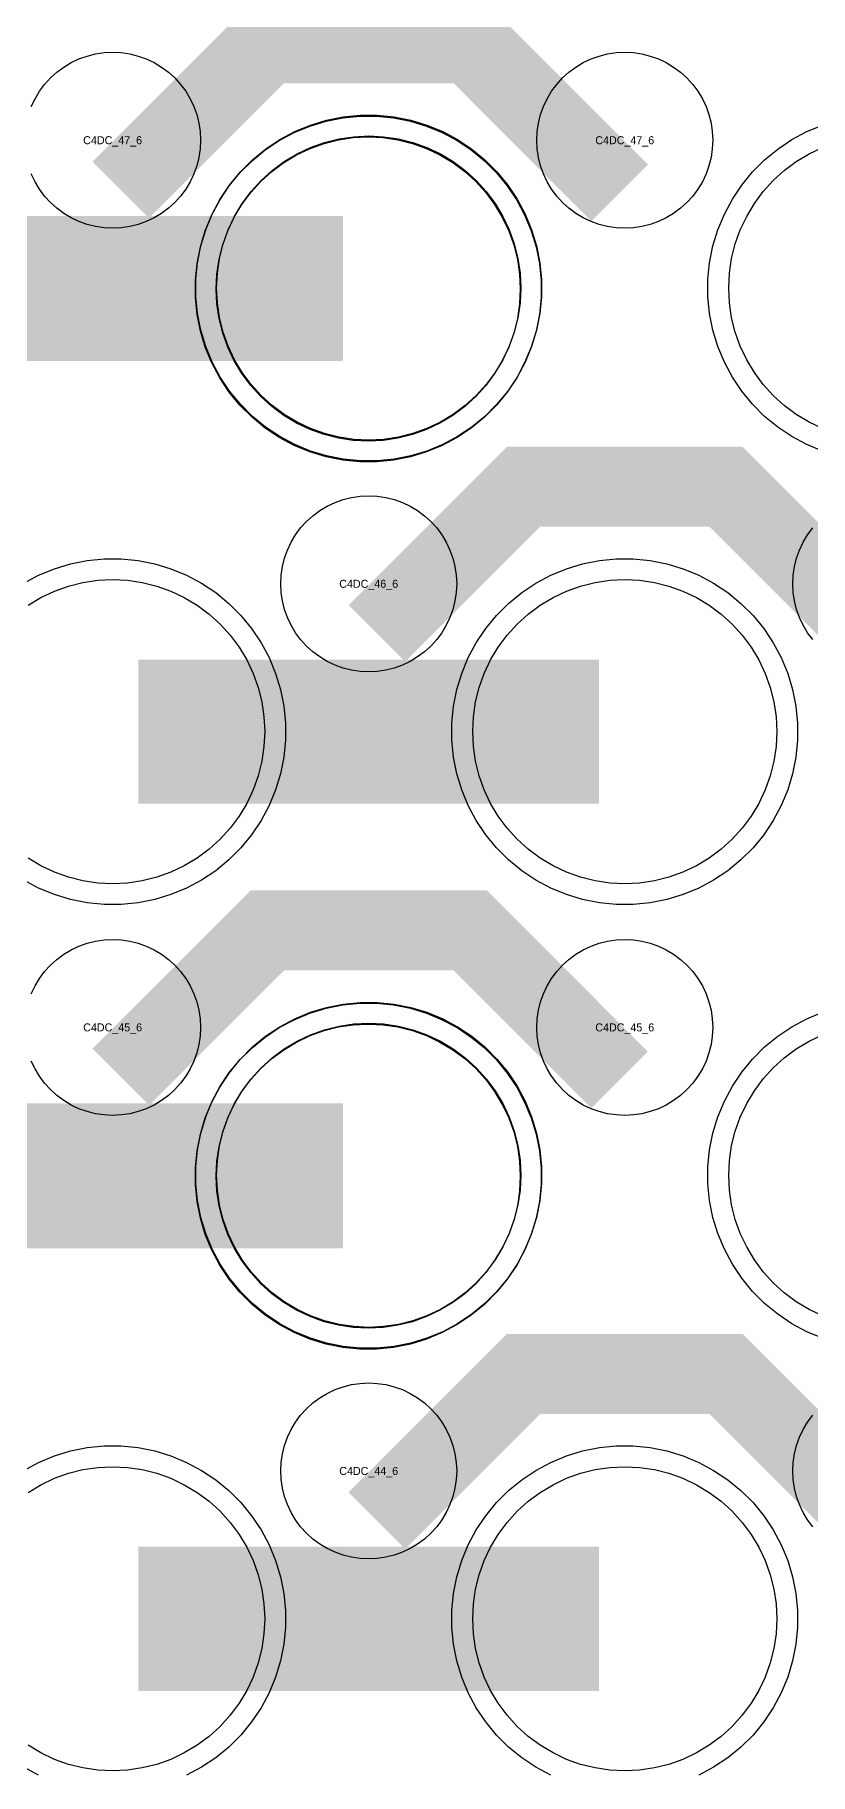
# Model space of a CAD drawing. Extents: x -11880 to 11880, y -14992 to 14992.
# Drawn here: x -10104 to -9862, y -8791 to -8248 of the extents above; entities that cross this region are included whole.
import ezdxf
from ezdxf.enums import TextEntityAlignment as Align

# ---------------------------------------------------------------- set-up
doc = ezdxf.new("R2010")
doc.units = 0
doc.header["$MEASUREMENT"] = 0
for name, color, linetype in [('GDS_775_DT_237', 138, 'CONTINUOUS'), ('RDL1_FS', 34, 'CONTINUOUS'), ('RDL_BS', 160, 'CONTINUOUS')]:
    doc.layers.add(name, color=color, linetype=linetype)

msp = doc.modelspace()

# ---------------------------------------------------------------- linework, layer by layer
at = {"layer": 'RDL1_FS', "color": 241, "true_color": 0xf7abae}
for points in [[(-10000.149, -8374.846), (-10004.806, -8374.617), (-10009.417, -8373.933), (-10013.94, -8372.801), (-10018.33, -8371.229), (-10022.544, -8369.237), (-10026.544, -8366.839), (-10030.289, -8364.061), (-10033.743, -8360.931), (-10036.873, -8357.477), (-10039.651, -8353.732), (-10042.049, -8349.732), (-10044.041, -8345.518), (-10045.613, -8341.128), (-10046.745, -8336.605), (-10047.429, -8331.994), (-10047.658, -8327.337), (-10047.429, -8322.68), (-10046.745, -8318.069), (-10045.613, -8313.546), (-10044.041, -8309.156), (-10042.049, -8304.942), (-10039.651, -8300.942), (-10036.873, -8297.197), (-10033.743, -8293.743), (-10030.289, -8290.613), (-10026.544, -8287.835), (-10022.544, -8285.437), (-10018.33, -8283.445), (-10013.94, -8281.873), (-10009.417, -8280.741), (-10004.806, -8280.057), (-10000.149, -8279.828), (-9995.492, -8280.057), (-9990.881, -8280.741), (-9986.358, -8281.873), (-9981.968, -8283.445), (-9977.754, -8285.437), (-9973.754, -8287.835), (-9970.009, -8290.613), (-9966.555, -8293.743), (-9963.425, -8297.197), (-9960.647, -8300.942), (-9958.249, -8304.942), (-9956.257, -8309.156), (-9954.685, -8313.546), (-9953.553, -8318.069), (-9952.869, -8322.68), (-9952.64, -8327.337), (-9952.869, -8331.994), (-9953.553, -8336.605), (-9954.685, -8341.128), (-9956.257, -8345.518), (-9958.249, -8349.732), (-9960.647, -8353.732), (-9963.425, -8357.477), (-9966.555, -8360.931), (-9970.009, -8364.061), (-9973.754, -8366.839), (-9977.754, -8369.237), (-9981.968, -8371.229), (-9986.358, -8372.801), (-9990.881, -8373.933), (-9995.492, -8374.617)], [(-10000.149, -8651.971), (-10004.806, -8651.742), (-10009.417, -8651.058), (-10013.94, -8649.926), (-10018.33, -8648.354), (-10022.544, -8646.362), (-10026.544, -8643.964), (-10030.289, -8641.186), (-10033.743, -8638.056), (-10036.873, -8634.602), (-10039.651, -8630.857), (-10042.049, -8626.857), (-10044.041, -8622.643), (-10045.613, -8618.253), (-10046.745, -8613.73), (-10047.429, -8609.119), (-10047.658, -8604.462), (-10047.429, -8599.805), (-10046.745, -8595.194), (-10045.613, -8590.671), (-10044.041, -8586.281), (-10042.049, -8582.067), (-10039.651, -8578.067), (-10036.873, -8574.322), (-10033.743, -8570.868), (-10030.289, -8567.738), (-10026.544, -8564.96), (-10022.544, -8562.562), (-10018.33, -8560.57), (-10013.94, -8558.998), (-10009.417, -8557.866), (-10004.806, -8557.182), (-10000.149, -8556.953), (-9995.492, -8557.182), (-9990.881, -8557.866), (-9986.358, -8558.998), (-9981.968, -8560.57), (-9977.754, -8562.562), (-9973.754, -8564.96), (-9970.009, -8567.738), (-9966.555, -8570.868), (-9963.425, -8574.322), (-9960.647, -8578.067), (-9958.249, -8582.067), (-9956.257, -8586.281), (-9954.685, -8590.671), (-9953.553, -8595.194), (-9952.869, -8599.805), (-9952.64, -8604.462), (-9952.869, -8609.119), (-9953.553, -8613.73), (-9954.685, -8618.253), (-9956.257, -8622.643), (-9958.249, -8626.857), (-9960.647, -8630.857), (-9963.425, -8634.602), (-9966.555, -8638.056), (-9970.009, -8641.186), (-9973.754, -8643.964), (-9977.754, -8646.362), (-9981.968, -8648.354), (-9986.358, -8649.926), (-9990.881, -8651.058), (-9995.492, -8651.742)]]:
    msp.add_lwpolyline(points, close=True, dxfattribs=at)
at = {"layer": 'RDL1_FS'}
for points in [[(-10000, -8374.564), (-10004.657, -8374.335), (-10009.268, -8373.651), (-10013.791, -8372.519), (-10018.181, -8370.947), (-10022.395, -8368.955), (-10026.395, -8366.557), (-10030.14, -8363.779), (-10033.594, -8360.649), (-10036.724, -8357.195), (-10039.502, -8353.45), (-10041.9, -8349.45), (-10043.892, -8345.236), (-10045.464, -8340.846), (-10046.596, -8336.323), (-10047.28, -8331.712), (-10047.509, -8327.055), (-10047.28, -8322.398), (-10046.596, -8317.787), (-10045.464, -8313.264), (-10043.892, -8308.874), (-10041.9, -8304.66), (-10039.502, -8300.66), (-10036.724, -8296.915), (-10033.594, -8293.461), (-10030.14, -8290.331), (-10026.395, -8287.553), (-10022.395, -8285.155), (-10018.181, -8283.163), (-10013.791, -8281.591), (-10009.268, -8280.459), (-10004.657, -8279.775), (-10000, -8279.546), (-9995.343, -8279.775), (-9990.732, -8280.459), (-9986.209, -8281.591), (-9981.819, -8283.163), (-9977.605, -8285.155), (-9973.605, -8287.553), (-9969.86, -8290.331), (-9966.406, -8293.461), (-9963.276, -8296.915), (-9960.498, -8300.66), (-9958.1, -8304.66), (-9956.108, -8308.874), (-9954.536, -8313.264), (-9953.404, -8317.787), (-9952.72, -8322.398), (-9952.491, -8327.055), (-9952.72, -8331.712), (-9953.404, -8336.323), (-9954.536, -8340.846), (-9956.108, -8345.236), (-9958.1, -8349.45), (-9960.498, -8353.45), (-9963.276, -8357.195), (-9966.406, -8360.649), (-9969.86, -8363.779), (-9973.605, -8366.557), (-9977.605, -8368.955), (-9981.819, -8370.947), (-9986.209, -8372.519), (-9990.732, -8373.651), (-9995.343, -8374.335)], [(-9920, -8513.124), (-9924.657, -8512.895), (-9929.268, -8512.211), (-9933.791, -8511.079), (-9938.181, -8509.507), (-9942.395, -8507.515), (-9946.395, -8505.117), (-9950.14, -8502.339), (-9953.594, -8499.209), (-9956.724, -8495.755), (-9959.502, -8492.01), (-9961.9, -8488.01), (-9963.892, -8483.796), (-9965.464, -8479.406), (-9966.596, -8474.883), (-9967.28, -8470.272), (-9967.509, -8465.615), (-9967.28, -8460.958), (-9966.596, -8456.347), (-9965.464, -8451.824), (-9963.892, -8447.434), (-9961.9, -8443.22), (-9959.502, -8439.22), (-9956.724, -8435.475), (-9953.594, -8432.021), (-9950.14, -8428.891), (-9946.395, -8426.113), (-9942.395, -8423.715), (-9938.181, -8421.723), (-9933.791, -8420.151), (-9929.268, -8419.019), (-9924.657, -8418.335), (-9920, -8418.106), (-9915.343, -8418.335), (-9910.732, -8419.019), (-9906.209, -8420.151), (-9901.819, -8421.723), (-9897.605, -8423.715), (-9893.605, -8426.113), (-9889.86, -8428.891), (-9886.406, -8432.021), (-9883.276, -8435.475), (-9880.498, -8439.22), (-9878.1, -8443.22), (-9876.108, -8447.434), (-9874.536, -8451.824), (-9873.404, -8456.347), (-9872.72, -8460.958), (-9872.491, -8465.615), (-9872.72, -8470.272), (-9873.404, -8474.883), (-9874.536, -8479.406), (-9876.108, -8483.796), (-9878.1, -8488.01), (-9880.498, -8492.01), (-9883.276, -8495.755), (-9886.406, -8499.209), (-9889.86, -8502.339), (-9893.605, -8505.117), (-9897.605, -8507.515), (-9901.819, -8509.507), (-9906.209, -8511.079), (-9910.732, -8512.211), (-9915.343, -8512.895)], [(-10000, -8651.689), (-10004.657, -8651.46), (-10009.268, -8650.776), (-10013.791, -8649.644), (-10018.181, -8648.072), (-10022.395, -8646.08), (-10026.395, -8643.682), (-10030.14, -8640.904), (-10033.594, -8637.774), (-10036.724, -8634.32), (-10039.502, -8630.575), (-10041.9, -8626.575), (-10043.892, -8622.361), (-10045.464, -8617.971), (-10046.596, -8613.448), (-10047.28, -8608.837), (-10047.509, -8604.18), (-10047.28, -8599.523), (-10046.596, -8594.912), (-10045.464, -8590.389), (-10043.892, -8585.999), (-10041.9, -8581.785), (-10039.502, -8577.785), (-10036.724, -8574.04), (-10033.594, -8570.586), (-10030.14, -8567.456), (-10026.395, -8564.678), (-10022.395, -8562.28), (-10018.181, -8560.288), (-10013.791, -8558.716), (-10009.268, -8557.584), (-10004.657, -8556.9), (-10000, -8556.671), (-9995.343, -8556.9), (-9990.732, -8557.584), (-9986.209, -8558.716), (-9981.819, -8560.288), (-9977.605, -8562.28), (-9973.605, -8564.678), (-9969.86, -8567.456), (-9966.406, -8570.586), (-9963.276, -8574.04), (-9960.498, -8577.785), (-9958.1, -8581.785), (-9956.108, -8585.999), (-9954.536, -8590.389), (-9953.404, -8594.912), (-9952.72, -8599.523), (-9952.491, -8604.18), (-9952.72, -8608.837), (-9953.404, -8613.448), (-9954.536, -8617.971), (-9956.108, -8622.361), (-9958.1, -8626.575), (-9960.498, -8630.575), (-9963.276, -8634.32), (-9966.406, -8637.774), (-9969.86, -8640.904), (-9973.605, -8643.682), (-9977.605, -8646.08), (-9981.819, -8648.072), (-9986.209, -8649.644), (-9990.732, -8650.776), (-9995.343, -8651.46)], [(-9920, -8790.254), (-9924.657, -8790.025), (-9929.268, -8789.341), (-9933.791, -8788.209), (-9938.181, -8786.637), (-9942.395, -8784.645), (-9946.395, -8782.247), (-9950.14, -8779.469), (-9953.594, -8776.339), (-9956.724, -8772.885), (-9959.502, -8769.14), (-9961.9, -8765.14), (-9963.892, -8760.926), (-9965.464, -8756.536), (-9966.596, -8752.013), (-9967.28, -8747.402), (-9967.509, -8742.745), (-9967.28, -8738.088), (-9966.596, -8733.477), (-9965.464, -8728.954), (-9963.892, -8724.564), (-9961.9, -8720.35), (-9959.502, -8716.35), (-9956.724, -8712.605), (-9953.594, -8709.151), (-9950.14, -8706.021), (-9946.395, -8703.243), (-9942.395, -8700.845), (-9938.181, -8698.853), (-9933.791, -8697.281), (-9929.268, -8696.149), (-9924.657, -8695.465), (-9920, -8695.236), (-9915.343, -8695.465), (-9910.732, -8696.149), (-9906.209, -8697.281), (-9901.819, -8698.853), (-9897.605, -8700.845), (-9893.605, -8703.243), (-9889.86, -8706.021), (-9886.406, -8709.151), (-9883.276, -8712.605), (-9880.498, -8716.35), (-9878.1, -8720.35), (-9876.108, -8724.564), (-9874.536, -8728.954), (-9873.404, -8733.477), (-9872.72, -8738.088), (-9872.491, -8742.745), (-9872.72, -8747.402), (-9873.404, -8752.013), (-9874.536, -8756.536), (-9876.108, -8760.926), (-9878.1, -8765.14), (-9880.498, -8769.14), (-9883.276, -8772.885), (-9886.406, -8776.339), (-9889.86, -8779.469), (-9893.605, -8782.247), (-9897.605, -8784.645), (-9901.819, -8786.637), (-9906.209, -8788.209), (-9910.732, -8789.341), (-9915.343, -8790.025)]]:
    msp.add_lwpolyline(points, close=True, dxfattribs=at)
for points in [[(-9858.181, -8370.947), (-9862.395, -8368.955), (-9866.395, -8366.557), (-9870.14, -8363.779), (-9873.594, -8360.649), (-9876.724, -8357.195), (-9879.502, -8353.45), (-9881.9, -8349.45), (-9883.892, -8345.236), (-9885.464, -8340.846), (-9886.596, -8336.323), (-9887.28, -8331.712), (-9887.509, -8327.055), (-9887.28, -8322.398), (-9886.596, -8317.787), (-9885.464, -8313.264), (-9883.892, -8308.874), (-9881.9, -8304.66), (-9879.502, -8300.66), (-9876.724, -8296.915), (-9873.594, -8293.461), (-9870.14, -8290.331), (-9866.395, -8287.553), (-9862.395, -8285.155), (-9858.181, -8283.163)], [(-10106.395, -8426.113), (-10102.395, -8423.715), (-10098.181, -8421.723), (-10093.791, -8420.151), (-10089.268, -8419.019), (-10084.657, -8418.335), (-10080, -8418.106), (-10075.343, -8418.335), (-10070.732, -8419.019), (-10066.209, -8420.151), (-10061.819, -8421.723), (-10057.605, -8423.715), (-10053.605, -8426.113), (-10049.86, -8428.891), (-10046.406, -8432.021), (-10043.276, -8435.475), (-10040.498, -8439.22), (-10038.1, -8443.22), (-10036.108, -8447.434), (-10034.536, -8451.824), (-10033.404, -8456.347), (-10032.72, -8460.958), (-10032.491, -8465.615), (-10032.72, -8470.272), (-10033.404, -8474.883), (-10034.536, -8479.406), (-10036.108, -8483.796), (-10038.1, -8488.01), (-10040.498, -8492.01), (-10043.276, -8495.755), (-10046.406, -8499.209), (-10049.86, -8502.339), (-10053.605, -8505.117), (-10057.605, -8507.515), (-10061.819, -8509.507), (-10066.209, -8511.079), (-10070.732, -8512.211), (-10075.343, -8512.895), (-10080, -8513.124), (-10084.657, -8512.895), (-10089.268, -8512.211), (-10093.791, -8511.079), (-10098.181, -8509.507), (-10102.395, -8507.515), (-10106.395, -8505.117)], [(-9858.181, -8648.072), (-9862.395, -8646.08), (-9866.395, -8643.682), (-9870.14, -8640.904), (-9873.594, -8637.774), (-9876.724, -8634.32), (-9879.502, -8630.575), (-9881.9, -8626.575), (-9883.892, -8622.361), (-9885.464, -8617.971), (-9886.596, -8613.448), (-9887.28, -8608.837), (-9887.509, -8604.18), (-9887.28, -8599.523), (-9886.596, -8594.912), (-9885.464, -8590.389), (-9883.892, -8585.999), (-9881.9, -8581.785), (-9879.502, -8577.785), (-9876.724, -8574.04), (-9873.594, -8570.586), (-9870.14, -8567.456), (-9866.395, -8564.678), (-9862.395, -8562.28), (-9858.181, -8560.288)], [(-10106.395, -8703.243), (-10102.395, -8700.845), (-10098.181, -8698.853), (-10093.791, -8697.281), (-10089.268, -8696.149), (-10084.657, -8695.465), (-10080, -8695.236), (-10075.343, -8695.465), (-10070.732, -8696.149), (-10066.209, -8697.281), (-10061.819, -8698.853), (-10057.605, -8700.845), (-10053.605, -8703.243), (-10049.86, -8706.021), (-10046.406, -8709.151), (-10043.276, -8712.605), (-10040.498, -8716.35), (-10038.1, -8720.35), (-10036.108, -8724.564), (-10034.536, -8728.954), (-10033.404, -8733.477), (-10032.72, -8738.088), (-10032.491, -8742.745), (-10032.72, -8747.402), (-10033.404, -8752.013), (-10034.536, -8756.536), (-10036.108, -8760.926), (-10038.1, -8765.14), (-10040.498, -8769.14), (-10043.276, -8772.885), (-10046.406, -8776.339), (-10049.86, -8779.469), (-10053.605, -8782.247), (-10057.605, -8784.645), (-10061.819, -8786.637), (-10066.209, -8788.209), (-10070.732, -8789.341), (-10075.343, -8790.025), (-10080, -8790.254), (-10084.657, -8790.025), (-10089.268, -8789.341), (-10093.791, -8788.209), (-10098.181, -8786.637), (-10102.395, -8784.645), (-10106.395, -8782.247)]]:
    msp.add_lwpolyline(points, dxfattribs=at)
at = {"layer": 'RDL1_FS', "color": 241, "true_color": 0xf7abae}
for points in [[(-10152.147, -8327.337, 45, 45, 0), (-10080.147, -8327.337, 45, 45, 0)], [(-10080.147, -8327.337, 45, 45, 0), (-10008.147, -8327.337, 45, 45, 0)], [(-10152.147, -8604.462, 45, 45, 0), (-10080.147, -8604.462, 45, 45, 0)], [(-10080.147, -8604.462, 45, 45, 0), (-10008.147, -8604.462, 45, 45, 0)]]:
    msp.add_lwpolyline(points, format="xyseb", dxfattribs=at)
at = {"layer": 'RDL1_FS'}
for points in [[(-10151.998, -8327.055, 45, 45, 0), (-10079.998, -8327.055, 45, 45, 0)], [(-10079.998, -8327.055, 45, 45, 0), (-10007.998, -8327.055, 45, 45, 0)], [(-10071.998, -8465.615, 45, 45, 0), (-9999.998, -8465.615, 45, 45, 0)], [(-9999.998, -8465.615, 45, 45, 0), (-9927.998, -8465.615, 45, 45, 0)], [(-10151.998, -8604.18, 45, 45, 0), (-10079.998, -8604.18, 45, 45, 0)], [(-10079.998, -8604.18, 45, 45, 0), (-10007.998, -8604.18, 45, 45, 0)], [(-10071.998, -8742.745, 45, 45, 0), (-9999.998, -8742.745, 45, 45, 0)], [(-9999.998, -8742.745, 45, 45, 0), (-9927.998, -8742.745, 45, 45, 0)]]:
    msp.add_lwpolyline(points, format="xyseb", dxfattribs=at)
at = {"layer": 'RDL_BS'}
for points in [[(-10077.438, -8296.369, 25, 25, 0), (-10031.623, -8250.554, 25, 25, 0), (-9998.07, -8250.554, 25, 25, 0)], [(-9921.599, -8297.268, 25, 25, 0), (-9968.313, -8250.554, 25, 25, 0), (-9998.071, -8250.554, 25, 25, 0)], [(-9997.438, -8434.929, 25, 25, 0), (-9951.623, -8389.114, 25, 25, 0), (-9918.07, -8389.114, 25, 25, 0)], [(-9841.599, -8435.828, 25, 25, 0), (-9888.313, -8389.114, 25, 25, 0), (-9918.071, -8389.114, 25, 25, 0)], [(-10077.438, -8573.494, 25, 25, 0), (-10031.623, -8527.679, 25, 25, 0), (-9998.07, -8527.679, 25, 25, 0)], [(-9921.599, -8574.393, 25, 25, 0), (-9968.313, -8527.679, 25, 25, 0), (-9998.071, -8527.679, 25, 25, 0)], [(-9997.438, -8712.059, 25, 25, 0), (-9951.623, -8666.244, 25, 25, 0), (-9918.07, -8666.244, 25, 25, 0)], [(-9841.599, -8712.958, 25, 25, 0), (-9888.313, -8666.244, 25, 25, 0), (-9918.071, -8666.244, 25, 25, 0)]]:
    msp.add_lwpolyline(points, format="xyseb", dxfattribs=at)
for points in [[(-10105.402, -8270.348), (-10104.25, -8267.911), (-10102.857, -8265.587), (-10101.254, -8263.424), (-10099.442, -8261.425), (-10097.443, -8259.613), (-10095.28, -8258.01), (-10092.956, -8256.617), (-10090.519, -8255.465), (-10087.984, -8254.558), (-10085.365, -8253.901), (-10082.693, -8253.505), (-10080, -8253.373), (-10077.307, -8253.505), (-10074.635, -8253.901), (-10072.016, -8254.558), (-10069.481, -8255.465), (-10067.044, -8256.617), (-10064.72, -8258.01), (-10062.557, -8259.613), (-10060.558, -8261.425), (-10058.746, -8263.424), (-10057.143, -8265.587), (-10055.75, -8267.911), (-10054.598, -8270.348), (-10053.691, -8272.883), (-10053.034, -8275.502), (-10052.638, -8278.174), (-10052.506, -8280.867), (-10052.638, -8283.56), (-10053.034, -8286.232), (-10053.691, -8288.851), (-10054.598, -8291.386), (-10055.75, -8293.823), (-10057.143, -8296.147), (-10058.746, -8298.31), (-10060.558, -8300.309), (-10062.557, -8302.121), (-10064.72, -8303.724), (-10067.044, -8305.117), (-10069.481, -8306.269), (-10072.016, -8307.176), (-10074.635, -8307.833), (-10077.307, -8308.229), (-10080, -8308.361), (-10082.693, -8308.229), (-10085.365, -8307.833), (-10087.984, -8307.176), (-10090.519, -8306.269), (-10092.956, -8305.117), (-10095.28, -8303.724), (-10097.443, -8302.121), (-10099.442, -8300.309), (-10101.254, -8298.31), (-10102.857, -8296.147), (-10104.25, -8293.823), (-10105.402, -8291.386)], [(-9858.205, -8377.961), (-9863.115, -8375.93), (-9867.777, -8373.438), (-9872.191, -8370.491), (-9876.292, -8367.129), (-9880.074, -8363.347), (-9883.436, -8359.246), (-9886.383, -8354.832), (-9888.875, -8350.17), (-9890.906, -8345.26), (-9892.437, -8340.22), (-9893.483, -8334.993), (-9894, -8329.699), (-9894, -8324.411), (-9893.483, -8319.117), (-9892.437, -8313.89), (-9890.906, -8308.85), (-9888.875, -8303.94), (-9886.383, -8299.278), (-9883.436, -8294.864), (-9880.074, -8290.763), (-9876.292, -8286.981), (-9872.191, -8283.619), (-9867.777, -8280.672), (-9863.115, -8278.18), (-9858.205, -8276.149)], [(-9861.254, -8436.87), (-9862.857, -8434.707), (-9864.25, -8432.383), (-9865.402, -8429.946), (-9866.309, -8427.411), (-9866.966, -8424.792), (-9867.362, -8422.12), (-9867.494, -8419.427), (-9867.362, -8416.734), (-9866.966, -8414.062), (-9866.309, -8411.443), (-9865.402, -8408.908), (-9864.25, -8406.471), (-9862.857, -8404.147), (-9861.254, -8401.984)], [(-10107.777, -8419.232), (-10103.115, -8416.74), (-10098.205, -8414.709), (-10093.165, -8413.178), (-10087.938, -8412.132), (-10082.644, -8411.615), (-10077.356, -8411.615), (-10072.062, -8412.132), (-10066.835, -8413.178), (-10061.795, -8414.709), (-10056.885, -8416.74), (-10052.223, -8419.232), (-10047.809, -8422.179), (-10043.708, -8425.541), (-10039.926, -8429.323), (-10036.564, -8433.424), (-10033.617, -8437.838), (-10031.125, -8442.5), (-10029.094, -8447.41), (-10027.563, -8452.45), (-10026.517, -8457.677), (-10026, -8462.971), (-10026, -8468.259), (-10026.517, -8473.553), (-10027.563, -8478.78), (-10029.094, -8483.82), (-10031.125, -8488.73), (-10033.617, -8493.392), (-10036.564, -8497.806), (-10039.926, -8501.907), (-10043.708, -8505.689), (-10047.809, -8509.051), (-10052.223, -8511.998), (-10056.885, -8514.49), (-10061.795, -8516.521), (-10066.835, -8518.052), (-10072.062, -8519.098), (-10077.356, -8519.615), (-10082.644, -8519.615), (-10087.938, -8519.098), (-10093.165, -8518.052), (-10098.205, -8516.521), (-10103.115, -8514.49), (-10107.777, -8511.998)], [(-10105.402, -8547.473), (-10104.25, -8545.036), (-10102.857, -8542.712), (-10101.254, -8540.549), (-10099.442, -8538.55), (-10097.443, -8536.738), (-10095.28, -8535.135), (-10092.956, -8533.742), (-10090.519, -8532.59), (-10087.984, -8531.683), (-10085.365, -8531.026), (-10082.693, -8530.63), (-10080, -8530.498), (-10077.307, -8530.63), (-10074.635, -8531.026), (-10072.016, -8531.683), (-10069.481, -8532.59), (-10067.044, -8533.742), (-10064.72, -8535.135), (-10062.557, -8536.738), (-10060.558, -8538.55), (-10058.746, -8540.549), (-10057.143, -8542.712), (-10055.75, -8545.036), (-10054.598, -8547.473), (-10053.691, -8550.008), (-10053.034, -8552.627), (-10052.638, -8555.299), (-10052.506, -8557.992), (-10052.638, -8560.685), (-10053.034, -8563.357), (-10053.691, -8565.976), (-10054.598, -8568.511), (-10055.75, -8570.948), (-10057.143, -8573.272), (-10058.746, -8575.435), (-10060.558, -8577.434), (-10062.557, -8579.246), (-10064.72, -8580.849), (-10067.044, -8582.242), (-10069.481, -8583.394), (-10072.016, -8584.301), (-10074.635, -8584.958), (-10077.307, -8585.354), (-10080, -8585.486), (-10082.693, -8585.354), (-10085.365, -8584.958), (-10087.984, -8584.301), (-10090.519, -8583.394), (-10092.956, -8582.242), (-10095.28, -8580.849), (-10097.443, -8579.246), (-10099.442, -8577.434), (-10101.254, -8575.435), (-10102.857, -8573.272), (-10104.25, -8570.948), (-10105.402, -8568.511)], [(-9858.205, -8655.086), (-9863.115, -8653.055), (-9867.777, -8650.563), (-9872.191, -8647.616), (-9876.292, -8644.254), (-9880.074, -8640.472), (-9883.436, -8636.371), (-9886.383, -8631.957), (-9888.875, -8627.295), (-9890.906, -8622.385), (-9892.437, -8617.345), (-9893.483, -8612.118), (-9894, -8606.824), (-9894, -8601.536), (-9893.483, -8596.242), (-9892.437, -8591.015), (-9890.906, -8585.975), (-9888.875, -8581.065), (-9886.383, -8576.403), (-9883.436, -8571.989), (-9880.074, -8567.888), (-9876.292, -8564.106), (-9872.191, -8560.744), (-9867.777, -8557.797), (-9863.115, -8555.305), (-9858.205, -8553.274)], [(-9861.254, -8714), (-9862.857, -8711.837), (-9864.25, -8709.513), (-9865.402, -8707.076), (-9866.309, -8704.541), (-9866.966, -8701.922), (-9867.362, -8699.25), (-9867.494, -8696.557), (-9867.362, -8693.864), (-9866.966, -8691.192), (-9866.309, -8688.573), (-9865.402, -8686.038), (-9864.25, -8683.601), (-9862.857, -8681.277), (-9861.254, -8679.114)], [(-10107.777, -8696.362), (-10103.115, -8693.87), (-10098.205, -8691.839), (-10093.165, -8690.308), (-10087.938, -8689.262), (-10082.644, -8688.745), (-10077.356, -8688.745), (-10072.062, -8689.262), (-10066.835, -8690.308), (-10061.795, -8691.839), (-10056.885, -8693.87), (-10052.223, -8696.362), (-10047.809, -8699.309), (-10043.708, -8702.671), (-10039.926, -8706.453), (-10036.564, -8710.554), (-10033.617, -8714.968), (-10031.125, -8719.63), (-10029.094, -8724.54), (-10027.563, -8729.58), (-10026.517, -8734.807), (-10026, -8740.101), (-10026, -8745.389), (-10026.517, -8750.683), (-10027.563, -8755.91), (-10029.094, -8760.95), (-10031.125, -8765.86), (-10033.617, -8770.522), (-10036.564, -8774.936), (-10039.926, -8779.037), (-10043.708, -8782.819), (-10047.809, -8786.181), (-10052.223, -8789.128), (-10056.885, -8791.62)], [(-9943.115, -8791.62), (-9947.777, -8789.128), (-9952.191, -8786.181), (-9956.292, -8782.819), (-9960.074, -8779.037), (-9963.436, -8774.936), (-9966.383, -8770.522), (-9968.875, -8765.86), (-9970.906, -8760.95), (-9972.437, -8755.91), (-9973.483, -8750.683), (-9974, -8745.389), (-9974, -8740.101), (-9973.483, -8734.807), (-9972.437, -8729.58), (-9970.906, -8724.54), (-9968.875, -8719.63), (-9966.383, -8714.968), (-9963.436, -8710.554), (-9960.074, -8706.453), (-9956.292, -8702.671), (-9952.191, -8699.309), (-9947.777, -8696.362), (-9943.115, -8693.87), (-9938.205, -8691.839), (-9933.165, -8690.308), (-9927.938, -8689.262), (-9922.644, -8688.745), (-9917.356, -8688.745), (-9912.062, -8689.262), (-9906.835, -8690.308), (-9901.795, -8691.839), (-9896.885, -8693.87), (-9892.223, -8696.362), (-9887.809, -8699.309), (-9883.708, -8702.671), (-9879.926, -8706.453), (-9876.564, -8710.554), (-9873.617, -8714.968), (-9871.125, -8719.63), (-9869.094, -8724.54), (-9867.563, -8729.58), (-9866.517, -8734.807), (-9866, -8740.101), (-9866, -8745.389), (-9866.517, -8750.683), (-9867.563, -8755.91), (-9869.094, -8760.95), (-9871.125, -8765.86), (-9873.617, -8770.522), (-9876.564, -8774.936), (-9879.926, -8779.037), (-9883.708, -8782.819), (-9887.809, -8786.181), (-9892.223, -8789.128), (-9896.885, -8791.62)], [(-10103.115, -8791.62), (-10107.777, -8789.128)]]:
    msp.add_lwpolyline(points, dxfattribs=at)
for points in [[(-9920, -8308.361), (-9922.693, -8308.229), (-9925.365, -8307.833), (-9927.984, -8307.176), (-9930.519, -8306.269), (-9932.956, -8305.117), (-9935.28, -8303.724), (-9937.443, -8302.121), (-9939.442, -8300.309), (-9941.254, -8298.31), (-9942.857, -8296.147), (-9944.25, -8293.823), (-9945.402, -8291.386), (-9946.309, -8288.851), (-9946.966, -8286.232), (-9947.362, -8283.56), (-9947.494, -8280.867), (-9947.362, -8278.174), (-9946.966, -8275.502), (-9946.309, -8272.883), (-9945.402, -8270.348), (-9944.25, -8267.911), (-9942.857, -8265.587), (-9941.254, -8263.424), (-9939.442, -8261.425), (-9937.443, -8259.613), (-9935.28, -8258.01), (-9932.956, -8256.617), (-9930.519, -8255.465), (-9927.984, -8254.558), (-9925.365, -8253.901), (-9922.693, -8253.505), (-9920, -8253.373), (-9917.307, -8253.505), (-9914.635, -8253.901), (-9912.016, -8254.558), (-9909.481, -8255.465), (-9907.044, -8256.617), (-9904.72, -8258.01), (-9902.557, -8259.613), (-9900.558, -8261.425), (-9898.746, -8263.424), (-9897.143, -8265.587), (-9895.75, -8267.911), (-9894.598, -8270.348), (-9893.691, -8272.883), (-9893.034, -8275.502), (-9892.638, -8278.174), (-9892.506, -8280.867), (-9892.638, -8283.56), (-9893.034, -8286.232), (-9893.691, -8288.851), (-9894.598, -8291.386), (-9895.75, -8293.823), (-9897.143, -8296.147), (-9898.746, -8298.31), (-9900.558, -8300.309), (-9902.557, -8302.121), (-9904.72, -8303.724), (-9907.044, -8305.117), (-9909.481, -8306.269), (-9912.016, -8307.176), (-9914.635, -8307.833), (-9917.307, -8308.229)], [(-10002.644, -8381.055), (-10007.938, -8380.538), (-10013.165, -8379.492), (-10018.205, -8377.961), (-10023.115, -8375.93), (-10027.777, -8373.438), (-10032.191, -8370.491), (-10036.292, -8367.129), (-10040.074, -8363.347), (-10043.436, -8359.246), (-10046.383, -8354.832), (-10048.875, -8350.17), (-10050.906, -8345.26), (-10052.437, -8340.22), (-10053.483, -8334.993), (-10054, -8329.699), (-10054, -8324.411), (-10053.483, -8319.117), (-10052.437, -8313.89), (-10050.906, -8308.85), (-10048.875, -8303.94), (-10046.383, -8299.278), (-10043.436, -8294.864), (-10040.074, -8290.763), (-10036.292, -8286.981), (-10032.191, -8283.619), (-10027.777, -8280.672), (-10023.115, -8278.18), (-10018.205, -8276.149), (-10013.165, -8274.618), (-10007.938, -8273.572), (-10002.644, -8273.055), (-9997.356, -8273.055), (-9992.062, -8273.572), (-9986.835, -8274.618), (-9981.795, -8276.149), (-9976.885, -8278.18), (-9972.223, -8280.672), (-9967.809, -8283.619), (-9963.708, -8286.981), (-9959.926, -8290.763), (-9956.564, -8294.864), (-9953.617, -8299.278), (-9951.125, -8303.94), (-9949.094, -8308.85), (-9947.563, -8313.89), (-9946.517, -8319.117), (-9946, -8324.411), (-9946, -8329.699), (-9946.517, -8334.993), (-9947.563, -8340.22), (-9949.094, -8345.26), (-9951.125, -8350.17), (-9953.617, -8354.832), (-9956.564, -8359.246), (-9959.926, -8363.347), (-9963.708, -8367.129), (-9967.809, -8370.491), (-9972.223, -8373.438), (-9976.885, -8375.93), (-9981.795, -8377.961), (-9986.835, -8379.492), (-9992.062, -8380.538), (-9997.356, -8381.055)], [(-10000, -8446.921), (-10002.693, -8446.789), (-10005.365, -8446.393), (-10007.984, -8445.736), (-10010.519, -8444.829), (-10012.956, -8443.677), (-10015.28, -8442.284), (-10017.443, -8440.681), (-10019.442, -8438.869), (-10021.254, -8436.87), (-10022.857, -8434.707), (-10024.25, -8432.383), (-10025.402, -8429.946), (-10026.309, -8427.411), (-10026.966, -8424.792), (-10027.362, -8422.12), (-10027.494, -8419.427), (-10027.362, -8416.734), (-10026.966, -8414.062), (-10026.309, -8411.443), (-10025.402, -8408.908), (-10024.25, -8406.471), (-10022.857, -8404.147), (-10021.254, -8401.984), (-10019.442, -8399.985), (-10017.443, -8398.173), (-10015.28, -8396.57), (-10012.956, -8395.177), (-10010.519, -8394.025), (-10007.984, -8393.118), (-10005.365, -8392.461), (-10002.693, -8392.065), (-10000, -8391.933), (-9997.307, -8392.065), (-9994.635, -8392.461), (-9992.016, -8393.118), (-9989.481, -8394.025), (-9987.044, -8395.177), (-9984.72, -8396.57), (-9982.557, -8398.173), (-9980.558, -8399.985), (-9978.746, -8401.984), (-9977.143, -8404.147), (-9975.75, -8406.471), (-9974.598, -8408.908), (-9973.691, -8411.443), (-9973.034, -8414.062), (-9972.638, -8416.734), (-9972.506, -8419.427), (-9972.638, -8422.12), (-9973.034, -8424.792), (-9973.691, -8427.411), (-9974.598, -8429.946), (-9975.75, -8432.383), (-9977.143, -8434.707), (-9978.746, -8436.87), (-9980.558, -8438.869), (-9982.557, -8440.681), (-9984.72, -8442.284), (-9987.044, -8443.677), (-9989.481, -8444.829), (-9992.016, -8445.736), (-9994.635, -8446.393), (-9997.307, -8446.789)], [(-9922.644, -8519.615), (-9927.938, -8519.098), (-9933.165, -8518.052), (-9938.205, -8516.521), (-9943.115, -8514.49), (-9947.777, -8511.998), (-9952.191, -8509.051), (-9956.292, -8505.689), (-9960.074, -8501.907), (-9963.436, -8497.806), (-9966.383, -8493.392), (-9968.875, -8488.73), (-9970.906, -8483.82), (-9972.437, -8478.78), (-9973.483, -8473.553), (-9974, -8468.259), (-9974, -8462.971), (-9973.483, -8457.677), (-9972.437, -8452.45), (-9970.906, -8447.41), (-9968.875, -8442.5), (-9966.383, -8437.838), (-9963.436, -8433.424), (-9960.074, -8429.323), (-9956.292, -8425.541), (-9952.191, -8422.179), (-9947.777, -8419.232), (-9943.115, -8416.74), (-9938.205, -8414.709), (-9933.165, -8413.178), (-9927.938, -8412.132), (-9922.644, -8411.615), (-9917.356, -8411.615), (-9912.062, -8412.132), (-9906.835, -8413.178), (-9901.795, -8414.709), (-9896.885, -8416.74), (-9892.223, -8419.232), (-9887.809, -8422.179), (-9883.708, -8425.541), (-9879.926, -8429.323), (-9876.564, -8433.424), (-9873.617, -8437.838), (-9871.125, -8442.5), (-9869.094, -8447.41), (-9867.563, -8452.45), (-9866.517, -8457.677), (-9866, -8462.971), (-9866, -8468.259), (-9866.517, -8473.553), (-9867.563, -8478.78), (-9869.094, -8483.82), (-9871.125, -8488.73), (-9873.617, -8493.392), (-9876.564, -8497.806), (-9879.926, -8501.907), (-9883.708, -8505.689), (-9887.809, -8509.051), (-9892.223, -8511.998), (-9896.885, -8514.49), (-9901.795, -8516.521), (-9906.835, -8518.052), (-9912.062, -8519.098), (-9917.356, -8519.615)], [(-9920, -8585.486), (-9922.693, -8585.354), (-9925.365, -8584.958), (-9927.984, -8584.301), (-9930.519, -8583.394), (-9932.956, -8582.242), (-9935.28, -8580.849), (-9937.443, -8579.246), (-9939.442, -8577.434), (-9941.254, -8575.435), (-9942.857, -8573.272), (-9944.25, -8570.948), (-9945.402, -8568.511), (-9946.309, -8565.976), (-9946.966, -8563.357), (-9947.362, -8560.685), (-9947.494, -8557.992), (-9947.362, -8555.299), (-9946.966, -8552.627), (-9946.309, -8550.008), (-9945.402, -8547.473), (-9944.25, -8545.036), (-9942.857, -8542.712), (-9941.254, -8540.549), (-9939.442, -8538.55), (-9937.443, -8536.738), (-9935.28, -8535.135), (-9932.956, -8533.742), (-9930.519, -8532.59), (-9927.984, -8531.683), (-9925.365, -8531.026), (-9922.693, -8530.63), (-9920, -8530.498), (-9917.307, -8530.63), (-9914.635, -8531.026), (-9912.016, -8531.683), (-9909.481, -8532.59), (-9907.044, -8533.742), (-9904.72, -8535.135), (-9902.557, -8536.738), (-9900.558, -8538.55), (-9898.746, -8540.549), (-9897.143, -8542.712), (-9895.75, -8545.036), (-9894.598, -8547.473), (-9893.691, -8550.008), (-9893.034, -8552.627), (-9892.638, -8555.299), (-9892.506, -8557.992), (-9892.638, -8560.685), (-9893.034, -8563.357), (-9893.691, -8565.976), (-9894.598, -8568.511), (-9895.75, -8570.948), (-9897.143, -8573.272), (-9898.746, -8575.435), (-9900.558, -8577.434), (-9902.557, -8579.246), (-9904.72, -8580.849), (-9907.044, -8582.242), (-9909.481, -8583.394), (-9912.016, -8584.301), (-9914.635, -8584.958), (-9917.307, -8585.354)], [(-10002.644, -8658.18), (-10007.938, -8657.663), (-10013.165, -8656.617), (-10018.205, -8655.086), (-10023.115, -8653.055), (-10027.777, -8650.563), (-10032.191, -8647.616), (-10036.292, -8644.254), (-10040.074, -8640.472), (-10043.436, -8636.371), (-10046.383, -8631.957), (-10048.875, -8627.295), (-10050.906, -8622.385), (-10052.437, -8617.345), (-10053.483, -8612.118), (-10054, -8606.824), (-10054, -8601.536), (-10053.483, -8596.242), (-10052.437, -8591.015), (-10050.906, -8585.975), (-10048.875, -8581.065), (-10046.383, -8576.403), (-10043.436, -8571.989), (-10040.074, -8567.888), (-10036.292, -8564.106), (-10032.191, -8560.744), (-10027.777, -8557.797), (-10023.115, -8555.305), (-10018.205, -8553.274), (-10013.165, -8551.743), (-10007.938, -8550.697), (-10002.644, -8550.18), (-9997.356, -8550.18), (-9992.062, -8550.697), (-9986.835, -8551.743), (-9981.795, -8553.274), (-9976.885, -8555.305), (-9972.223, -8557.797), (-9967.809, -8560.744), (-9963.708, -8564.106), (-9959.926, -8567.888), (-9956.564, -8571.989), (-9953.617, -8576.403), (-9951.125, -8581.065), (-9949.094, -8585.975), (-9947.563, -8591.015), (-9946.517, -8596.242), (-9946, -8601.536), (-9946, -8606.824), (-9946.517, -8612.118), (-9947.563, -8617.345), (-9949.094, -8622.385), (-9951.125, -8627.295), (-9953.617, -8631.957), (-9956.564, -8636.371), (-9959.926, -8640.472), (-9963.708, -8644.254), (-9967.809, -8647.616), (-9972.223, -8650.563), (-9976.885, -8653.055), (-9981.795, -8655.086), (-9986.835, -8656.617), (-9992.062, -8657.663), (-9997.356, -8658.18)], [(-10000, -8724.051), (-10002.693, -8723.919), (-10005.365, -8723.523), (-10007.984, -8722.866), (-10010.519, -8721.959), (-10012.956, -8720.807), (-10015.28, -8719.414), (-10017.443, -8717.811), (-10019.442, -8715.999), (-10021.254, -8714), (-10022.857, -8711.837), (-10024.25, -8709.513), (-10025.402, -8707.076), (-10026.309, -8704.541), (-10026.966, -8701.922), (-10027.362, -8699.25), (-10027.494, -8696.557), (-10027.362, -8693.864), (-10026.966, -8691.192), (-10026.309, -8688.573), (-10025.402, -8686.038), (-10024.25, -8683.601), (-10022.857, -8681.277), (-10021.254, -8679.114), (-10019.442, -8677.115), (-10017.443, -8675.303), (-10015.28, -8673.7), (-10012.956, -8672.307), (-10010.519, -8671.155), (-10007.984, -8670.248), (-10005.365, -8669.591), (-10002.693, -8669.195), (-10000, -8669.063), (-9997.307, -8669.195), (-9994.635, -8669.591), (-9992.016, -8670.248), (-9989.481, -8671.155), (-9987.044, -8672.307), (-9984.72, -8673.7), (-9982.557, -8675.303), (-9980.558, -8677.115), (-9978.746, -8679.114), (-9977.143, -8681.277), (-9975.75, -8683.601), (-9974.598, -8686.038), (-9973.691, -8688.573), (-9973.034, -8691.192), (-9972.638, -8693.864), (-9972.506, -8696.557), (-9972.638, -8699.25), (-9973.034, -8701.922), (-9973.691, -8704.541), (-9974.598, -8707.076), (-9975.75, -8709.513), (-9977.143, -8711.837), (-9978.746, -8714), (-9980.558, -8715.999), (-9982.557, -8717.811), (-9984.72, -8719.414), (-9987.044, -8720.807), (-9989.481, -8721.959), (-9992.016, -8722.866), (-9994.635, -8723.523), (-9997.307, -8723.919)]]:
    msp.add_lwpolyline(points, close=True, dxfattribs=at)
at = {"layer": 'RDL_BS', "color": 241, "true_color": 0xf7abae}
for points in [[(-10002.793, -8381.337), (-10008.087, -8380.82), (-10013.314, -8379.774), (-10018.354, -8378.243), (-10023.264, -8376.212), (-10027.926, -8373.72), (-10032.34, -8370.773), (-10036.441, -8367.411), (-10040.223, -8363.629), (-10043.585, -8359.528), (-10046.532, -8355.114), (-10049.024, -8350.452), (-10051.055, -8345.542), (-10052.586, -8340.502), (-10053.632, -8335.275), (-10054.149, -8329.981), (-10054.149, -8324.693), (-10053.632, -8319.399), (-10052.586, -8314.172), (-10051.055, -8309.132), (-10049.024, -8304.222), (-10046.532, -8299.56), (-10043.585, -8295.146), (-10040.223, -8291.045), (-10036.441, -8287.263), (-10032.34, -8283.901), (-10027.926, -8280.954), (-10023.264, -8278.462), (-10018.354, -8276.431), (-10013.314, -8274.9), (-10008.087, -8273.854), (-10002.793, -8273.337), (-9997.505, -8273.337), (-9992.211, -8273.854), (-9986.984, -8274.9), (-9981.944, -8276.431), (-9977.034, -8278.462), (-9972.372, -8280.954), (-9967.958, -8283.901), (-9963.857, -8287.263), (-9960.075, -8291.045), (-9956.713, -8295.146), (-9953.766, -8299.56), (-9951.274, -8304.222), (-9949.243, -8309.132), (-9947.712, -8314.172), (-9946.666, -8319.399), (-9946.149, -8324.693), (-9946.149, -8329.981), (-9946.666, -8335.275), (-9947.712, -8340.502), (-9949.243, -8345.542), (-9951.274, -8350.452), (-9953.766, -8355.114), (-9956.713, -8359.528), (-9960.075, -8363.629), (-9963.857, -8367.411), (-9967.958, -8370.773), (-9972.372, -8373.72), (-9977.034, -8376.212), (-9981.944, -8378.243), (-9986.984, -8379.774), (-9992.211, -8380.82), (-9997.505, -8381.337)], [(-10002.793, -8658.462), (-10008.087, -8657.945), (-10013.314, -8656.899), (-10018.354, -8655.368), (-10023.264, -8653.337), (-10027.926, -8650.845), (-10032.34, -8647.898), (-10036.441, -8644.536), (-10040.223, -8640.754), (-10043.585, -8636.653), (-10046.532, -8632.239), (-10049.024, -8627.577), (-10051.055, -8622.667), (-10052.586, -8617.627), (-10053.632, -8612.4), (-10054.149, -8607.106), (-10054.149, -8601.818), (-10053.632, -8596.524), (-10052.586, -8591.297), (-10051.055, -8586.257), (-10049.024, -8581.347), (-10046.532, -8576.685), (-10043.585, -8572.271), (-10040.223, -8568.17), (-10036.441, -8564.388), (-10032.34, -8561.026), (-10027.926, -8558.079), (-10023.264, -8555.587), (-10018.354, -8553.556), (-10013.314, -8552.025), (-10008.087, -8550.979), (-10002.793, -8550.462), (-9997.505, -8550.462), (-9992.211, -8550.979), (-9986.984, -8552.025), (-9981.944, -8553.556), (-9977.034, -8555.587), (-9972.372, -8558.079), (-9967.958, -8561.026), (-9963.857, -8564.388), (-9960.075, -8568.17), (-9956.713, -8572.271), (-9953.766, -8576.685), (-9951.274, -8581.347), (-9949.243, -8586.257), (-9947.712, -8591.297), (-9946.666, -8596.524), (-9946.149, -8601.818), (-9946.149, -8607.106), (-9946.666, -8612.4), (-9947.712, -8617.627), (-9949.243, -8622.667), (-9951.274, -8627.577), (-9953.766, -8632.239), (-9956.713, -8636.653), (-9960.075, -8640.754), (-9963.857, -8644.536), (-9967.958, -8647.898), (-9972.372, -8650.845), (-9977.034, -8653.337), (-9981.944, -8655.368), (-9986.984, -8656.899), (-9992.211, -8657.945), (-9997.505, -8658.462)]]:
    msp.add_lwpolyline(points, close=True, dxfattribs=at)

# ---------------------------------------------------------------- texts
at = {"layer": 'GDS_775_DT_237'}
for s, p in [('C4DC_47_6', (-10080, -8280.867)), ('C4DC_47_6', (-10080, -8280.867)), ('C4DC_47_6', (-9920, -8280.867)), ('C4DC_47_6', (-9920, -8280.867)), ('C4DC_46_6', (-10000, -8419.427)), ('C4DC_46_6', (-10000, -8419.427)), ('C4DC_45_6', (-10080, -8557.992)), ('C4DC_45_6', (-10080, -8557.992)), ('C4DC_45_6', (-9920, -8557.992)), ('C4DC_45_6', (-9920, -8557.992)), ('C4DC_44_6', (-10000, -8696.557)), ('C4DC_44_6', (-10000, -8696.557))]:
    msp.add_text(s, height=2.5, dxfattribs=at).set_placement(p, align=Align.MIDDLE_CENTER)

doc.saveas('drawing.dxf')
